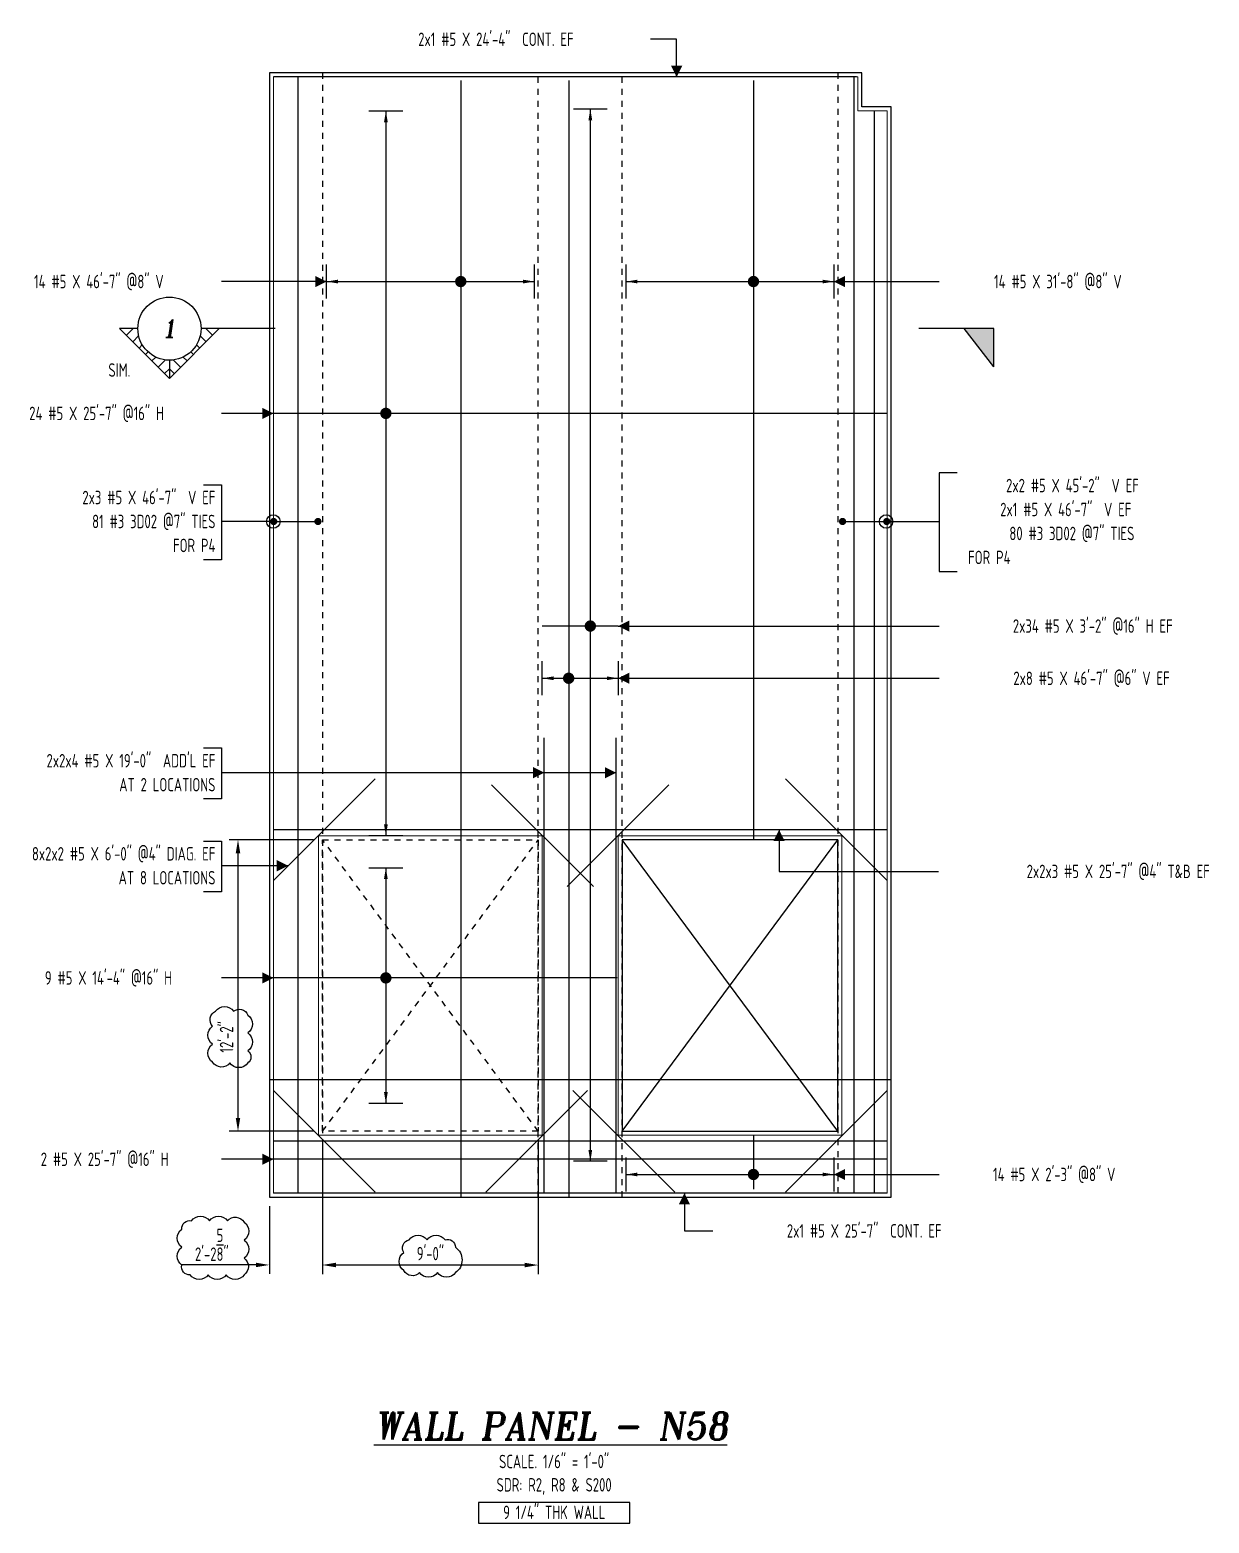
# Model space of a CAD drawing. Header units: inches. Extents: x -3675 to 33171, y -2273 to 1837.
# Drawn here: x 23721 to 24311, y -643 to 105 of the extents above; entities that cross this region are included whole.
import ezdxf
from ezdxf.enums import TextEntityAlignment as Align

# ---------------------------------------------------------------- set-up
doc = ezdxf.new("R2010")
doc.units = ezdxf.units.IN
doc.header["$MEASUREMENT"] = 0
doc.linetypes.add('HIDDEN', pattern=[6, 3, -3])
doc.layers.get('0').update_dxf_attribs({"linetype": 'CONTINUOUS'})
doc.layers.get('Defpoints').update_dxf_attribs({"linetype": 'CONTINUOUS'})
for name, color, linetype in [('0-25', 7, 'CONTINUOUS'), ('0-25TEXT', 7, 'CONTINUOUS'), ('0-35', 3, 'CONTINUOUS'), ('0-35TEXT', 3, 'CONTINUOUS'), ('0-50', 10, 'CONTINUOUS'), ('3', 3, 'CONTINUOUS'), ('BAR-LBL', 2, 'CONTINUOUS'), ('DETAIL', 83, 'CONTINUOUS'), ('Hatch', 253, 'CONTINUOUS'), ('hidden', 7, 'HIDDEN'), ('RANGELAY', 7, 'CONTINUOUS'), ('REBARS', 4, 'CONTINUOUS')]:
    doc.layers.add(name, color=color, linetype=linetype)
doc.layers.add('COVER', color=6, linetype='CONTINUOUS', lineweight=0, plot=False)
doc.styles.add('AR', font='ARCHQUIK.shx', dxfattribs={"width": 0.8})
doc.styles.add('ROMANT', font='romant')
doc.dimstyles.new('CADS_DIM_48', dxfattribs={"dimscale": 48, "dimtxt": 0.09375, "dimasz": 0.09375, "dimexe": 0.0625, "dimexo": 0.0625, "dimgap": 0.09375, "dimtad": 0, "dimtih": 1, "dimtoh": 1, "dimzin": 1, "dimdsep": 46, "dimlunit": 4, "dimtxsty": 'AR', "dimblk": 'CLOSED', "dimcen": 0.1875, "dimadec": 0, "dimazin": 0, "dimtfac": 1, "dimtofl": 0, "dimtmove": 0, "dimatfit": 1, "dimldrblk": 'DOTBLANK', "dimfxl": 1, "dimtzin": 0, "dimarcsym": 0})

# ---------------------------------------------------------------- blocks, each defined once
blk = doc.blocks.new('leadrblk')
blk.add_lwpolyline([(0, 0, 0, 1, 0), (1, 0, 1, 1, 0)], format="xyseb")
blk = doc.blocks.new('_DotBlank')
at = {"layer": '0-35', "color": 0, "lineweight": -2}
blk.add_line((-0.5, 0), (-1, 0), dxfattribs=at)
blk.add_circle((0, 0), 0.5, dxfattribs=at)
blk = doc.blocks.new('SECTARO')
at = {"linetype": 'Continuous'}
blk.add_line((33.32, 16.99), (20.13, 0), dxfattribs=at)
for p, q in [((33.32, 16.99), (33.32, 0)), ((33.32, 0), (0, 0))]:
    blk.add_line(p, q)
for points in [[(33.32, 0), (33.32, 16.99), (33.32, 0), (20.13, 0)], [(33.32, 16.99), (20.13, 0), (33.32, 0), (33.32, 16.99)]]:
    blk.add_solid(points, dxfattribs=at)
blk = doc.blocks.new('*X3')
at = {"color": 0, "linetype": 'Continuous'}
for p, q in [((-1.108, 0.278), (-1.075, 0.312)), ((-1.081, 0.217), (-1.031, 0.267)), ((-1.013, 0.197), (-0.986, 0.223)), ((-0.96, 0.161), (-0.942, 0.179)), ((-0.92, 0.112), (-0.898, 0.135)), ((-0.895, 0.05), (-0.854, 0.091)), ((-0.856, 0), (-0.81, 0.046)), ((-0.768, 0), (-0.765, 0.002))]:
    blk.add_line(p, q, dxfattribs=at)
blk = doc.blocks.new('*X2')
at = {"color": 0, "linetype": 'Continuous'}
for p, q in [((-1.108, 0.278), (-1.075, 0.312)), ((-0.96, 0.161), (-0.942, 0.179)), ((-0.856, 0), (-0.81, 0.046))]:
    blk.add_line(p, q, dxfattribs=at)
blk = doc.blocks.new('SECTNU')
at = {"linetype": 'Continuous'}
blk.add_line((-24.74, 0), (-32.81, 0), dxfattribs=at)
blk.add_line((0, 0), (-24.74, 0))
at = {"layer": '3'}
for p, q in [((-68.89, 0), (-46.81, 22.07)), ((-60.81, 0), (-68.89, 0))]:
    blk.add_line(p, q, dxfattribs=at)
at = {"layer": '3', "linetype": 'Continuous'}
blk.add_line((-46.81, 14), (-46.81, 22.07), dxfattribs=at)
at = {"layer": '3'}
for points in [[(-46.81, 22.07), (-24.74, 0), (-32.81, 0, 1)], [(-32.81, 0, 0.414214), (-46.81, 14)]]:
    blk.add_lwpolyline(points, format="xyb", dxfattribs=at)
for start, end in [(90, 180), (180, 0)]:
    blk.add_arc((-46.81, 0), 14, start, end, dxfattribs=at)
at = {"linetype": 'Continuous', "xscale": -64, "yscale": 64, "zscale": 64, "rotation": 359.9999999999999}
blk.add_blockref('*X3', (-117.73, 0), dxfattribs=at)
at = {"linetype": 'Continuous', "xscale": 64, "yscale": 64, "zscale": 64}
for name in ['*X3', '*X2']:
    blk.add_blockref(name, (24.1, 0), dxfattribs=at)
at = {"linetype": 'Continuous', "style": 'ROMANT', "oblique": 9, "width": 0.9}
blk.add_attdef('NO', text='', height=8, dxfattribs=at).set_placement((-46.81, 0), align=Align.MIDDLE)
blk = doc.blocks.new('*D420')
at = {"layer": 'Defpoints', "color": 0, "transparency": 16777216}
for p in [(23867.63, -446.44), (23975.63, -446.44), (23867.63, -513.41)]:
    blk.add_point(p, dxfattribs=at)
at = {"layer": 'DETAIL', "color": 0, "lineweight": -2, "transparency": 16777216}
for p, q in [((23867.63, -450.94), (23867.63, -517.91)), ((23975.63, -450.94), (23975.63, -517.91)), ((23968.88, -513.41), (23874.38, -513.41))]:
    blk.add_line(p, q, dxfattribs=at)
at = {"layer": 'DETAIL', "color": 0, "transparency": 16777216}
for points in [[(23874.38, -512.28), (23874.38, -514.53), (23867.63, -513.41)], [(23968.88, -512.28), (23968.88, -514.53), (23975.63, -513.41)]]:
    blk.add_solid(points, dxfattribs=at)
at = {"layer": 'DETAIL', "color": 0, "transparency": 16777216, "insert": (23921.63, -507.66), "char_height": 6.75, "attachment_point": 5, "style": 'AR'}
blk.add_mtext('9\'-0"', dxfattribs=at)
blk = doc.blocks.new('*D421')
at = {"layer": 'Defpoints', "color": 0, "transparency": 16777216}
for p in [(23841, -479.44), (23867.63, -479.44), (23841, -513.35)]:
    blk.add_point(p, dxfattribs=at)
at = {"layer": 'DETAIL', "color": 0, "lineweight": -2, "transparency": 16777216}
for p, q in [((23841, -483.94), (23841, -517.85)), ((23867.63, -483.94), (23867.63, -517.85)), ((23834.25, -513.35), (23796.93, -513.35)), ((23874.38, -513.35), (23881.13, -513.35))]:
    blk.add_line(p, q, dxfattribs=at)
at = {"layer": 'DETAIL', "color": 0, "transparency": 16777216}
for points in [[(23834.25, -512.23), (23834.25, -514.48), (23841, -513.35)], [(23874.38, -512.23), (23874.38, -514.48), (23867.63, -513.35)]]:
    blk.add_solid(points, dxfattribs=at)
at = {"layer": 'DETAIL', "color": 0, "transparency": 16777216, "insert": (23812.22, -503.23), "char_height": 6.75, "attachment_point": 5, "style": 'AR'}
blk.add_mtext('2\'-2{\\H1.000000x;\\S5/8;}"', dxfattribs=at)
blk = doc.blocks.new('*D422')
at = {"layer": 'Defpoints', "color": 0, "transparency": 16777216}
for p in [(23867.63, -300.44), (23825.31, -446.44), (23867.63, -446.44)]:
    blk.add_point(p, dxfattribs=at)
at = {"layer": 'DETAIL', "color": 0, "lineweight": -2, "transparency": 16777216}
for p, q in [((23863.13, -300.44), (23820.81, -300.44)), ((23825.31, -307.19), (23825.31, -439.69)), ((23863.13, -446.44), (23820.81, -446.44))]:
    blk.add_line(p, q, dxfattribs=at)
at = {"layer": 'DETAIL', "color": 0, "transparency": 16777216}
for points in [[(23824.19, -307.19), (23826.44, -307.19), (23825.31, -300.44)], [(23824.19, -439.69), (23826.44, -439.69), (23825.31, -446.44)]]:
    blk.add_solid(points, dxfattribs=at)
at = {"layer": 'DETAIL', "color": 0, "transparency": 16777216, "insert": (23819.57, -399.13), "char_height": 6.75, "attachment_point": 5, "rotation": 90, "style": 'AR'}
blk.add_mtext('12\'-2"', dxfattribs=at)
blk = doc.blocks.new('*U2896', base_point=(23937.14, 79.88))
at = {"layer": 'REBARS', "color": 0}
blk.add_lwpolyline([(23936.82, 79.88), (23936.82, -479.12)], dxfattribs=at)
blk = doc.blocks.new('rendmark')
at = {"color": 4}
blk.add_line((0, -3), (0, 3), dxfattribs=at)
blk = doc.blocks.new('rarrow')
at = {"color": 7}
blk.add_solid([(2, -0.33), (2, 0.33), (0, 0)], dxfattribs=at)
blk = doc.blocks.new('*U2972', base_point=(23869.63, -20.88))
at = {"layer": 'RANGELAY'}
blk.add_line((23869.63, -20.88), (23973.63, -20.88), dxfattribs=at)
at = {"layer": 'RANGELAY', "xscale": 2.834645669291339, "yscale": 2.834645669291339}
for name in ['rendmark', 'rarrow']:
    blk.add_blockref(name, (23869.63, -20.88), dxfattribs=at)
at = {"layer": 'RANGELAY', "xscale": 2.834645669291339, "yscale": 2.834645669291339, "rotation": 179.9999969295311}
for name in ['rendmark', 'rarrow']:
    blk.add_blockref(name, (23973.63, -20.88), dxfattribs=at)
blk = doc.blocks.new('VPM759EA0')
at = {"const_width": 1}
blk.add_lwpolyline([(-0.5, 0, 1), (0.5, 0, 1)], format="xyb", close=True, dxfattribs=at)
blk = doc.blocks.new('*U2879', base_point=(24015.08, -369.92))
at = {"layer": 'REBARS', "color": 0}
blk.add_lwpolyline([(24015.08, -369.61), (23843.08, -369.61)], dxfattribs=at)
blk = doc.blocks.new('*U2971', base_point=(23899.34, -314.44))
at = {"layer": 'RANGELAY'}
blk.add_line((23899.34, -314.44), (23899.34, -432.44), dxfattribs=at)
at = {"layer": 'RANGELAY', "xscale": 2.834645669291339, "yscale": 2.834645669291339}
for name, p, rotation in [('rendmark', (23899.34, -314.44), 269.9999999999999), ('rarrow', (23899.34, -314.44), 269.9999999999999), ('rendmark', (23899.34, -432.44), 89.999996929531), ('rarrow', (23899.34, -432.44), 89.999996929531)]:
    blk.add_blockref(name, p, dxfattribs=dict(at, rotation=rotation))
blk = doc.blocks.new('VPM759FB0')
at = {"const_width": 1}
blk.add_lwpolyline([(-0.5, 0, 1), (0.5, 0, 1)], format="xyb", close=True, dxfattribs=at)
blk = doc.blocks.new('*U2621', base_point=(24150.25, -460.74))
at = {"layer": 'REBARS', "color": 0}
blk.add_lwpolyline([(24150.25, -460.43), (23843.25, -460.43)], dxfattribs=at)
blk = doc.blocks.new('*U2620', base_point=(24150.25, -87.22))
at = {"layer": 'REBARS', "color": 0}
blk.add_lwpolyline([(24150.25, -86.9), (23843.25, -86.9)], dxfattribs=at)
blk = doc.blocks.new('*U2970', base_point=(23899.34, 64.56))
at = {"layer": 'RANGELAY'}
blk.add_line((23899.34, 64.56), (23899.34, -298.44), dxfattribs=at)
at = {"layer": 'RANGELAY', "xscale": 2.834645669291339, "yscale": 2.834645669291339}
for name, p, rotation in [('rendmark', (23899.34, 64.56), 269.9999999999999), ('rarrow', (23899.34, 64.56), 269.9999999999999), ('rendmark', (23899.34, -298.44), 89.999996929531), ('rarrow', (23899.34, -298.44), 89.999996929531)]:
    blk.add_blockref(name, p, dxfattribs=dict(at, rotation=rotation))
blk = doc.blocks.new('VPM75A160')
at = {"const_width": 1}
blk.add_lwpolyline([(-0.5, 0, 1), (0.5, 0, 1)], format="xyb", close=True, dxfattribs=at)
blk = doc.blocks.new('*U2969', base_point=(24001.68, 65.56))
at = {"layer": 'RANGELAY'}
blk.add_line((24001.68, 65.56), (24001.68, -461.44), dxfattribs=at)
at = {"layer": 'RANGELAY', "xscale": 2.834645669291339, "yscale": 2.834645669291339}
for name, p, rotation in [('rendmark', (24001.68, 65.56), 269.9999999999999), ('rarrow', (24001.68, 65.56), 269.9999999999999), ('rarrow', (24001.68, -461.44), 89.999996929531), ('rendmark', (24001.68, -461.44), 89.999996929531)]:
    blk.add_blockref(name, p, dxfattribs=dict(at, rotation=rotation))
blk = doc.blocks.new('VPM75A1F0')
at = {"const_width": 1}
blk.add_lwpolyline([(-0.5, 0, 1), (0.5, 0, 1)], format="xyb", close=True, dxfattribs=at)
blk = doc.blocks.new('*U2825', base_point=(24015.63, -193.71))
at = {"layer": 'REBARS', "color": 0}
blk.add_lwpolyline([(24015.63, -193.4), (23977.63, -193.4)], dxfattribs=at)
blk = doc.blocks.new('*U2895', base_point=(23991.15, 79.88))
at = {"layer": 'REBARS', "color": 0}
blk.add_lwpolyline([(23990.84, 79.88), (23990.84, -479.12)], dxfattribs=at)
blk = doc.blocks.new('*U2968', base_point=(23977.63, -219.55))
at = {"layer": 'RANGELAY'}
blk.add_line((23977.63, -219.55), (24015.63, -219.55), dxfattribs=at)
at = {"layer": 'RANGELAY', "xscale": 2.834645669291339, "yscale": 2.834645669291339}
for name in ['rendmark', 'rarrow']:
    blk.add_blockref(name, (23977.63, -219.55), dxfattribs=at)
at = {"layer": 'RANGELAY', "xscale": 2.834645669291339, "yscale": 2.834645669291339, "rotation": 179.999996929531}
for name in ['rendmark', 'rarrow']:
    blk.add_blockref(name, (24015.63, -219.55), dxfattribs=at)
blk = doc.blocks.new('VPM75A330')
at = {"const_width": 1}
blk.add_lwpolyline([(-0.5, 0, 1), (0.5, 0, 1)], format="xyb", close=True, dxfattribs=at)
blk = doc.blocks.new('*U2910', base_point=(24083.66, 79.88))
at = {"layer": 'REBARS', "color": 0}
blk.add_lwpolyline([(24083.35, 79.88), (24083.35, -300.12)], dxfattribs=at)
blk = doc.blocks.new('*U2967', base_point=(24019.63, -20.88))
at = {"layer": 'RANGELAY'}
blk.add_line((24019.63, -20.88), (24123.63, -20.88), dxfattribs=at)
at = {"layer": 'RANGELAY', "xscale": 2.834645669291339, "yscale": 2.834645669291339}
for name in ['rendmark', 'rarrow']:
    blk.add_blockref(name, (24019.63, -20.88), dxfattribs=at)
at = {"layer": 'RANGELAY', "xscale": 2.834645669291339, "yscale": 2.834645669291339, "rotation": 179.9999969295311}
for name in ['rendmark', 'rarrow']:
    blk.add_blockref(name, (24123.63, -20.88), dxfattribs=at)
blk = doc.blocks.new('VPM75A480')
at = {"const_width": 1}
blk.add_lwpolyline([(-0.5, 0, 1), (0.5, 0, 1)], format="xyb", close=True, dxfattribs=at)
blk = doc.blocks.new('*U2966', base_point=(23843, -141.04))
at = {"layer": 'REBARS', "color": 0, "const_width": 1.8}
for points in [[(23843.19, -140.14, 1), (23843.19, -141.94, 1), (23843.19, -140.14)], [(23865.32, -141.94, 1), (23865.32, -140.14, 1), (23865.32, -141.94)]]:
    blk.add_lwpolyline(points, format="xyb", dxfattribs=at)
at = {"layer": 'REBARS', "color": 0}
blk.add_lwpolyline([(23843.19, -141.04), (23865.32, -141.04)], dxfattribs=at)
blk = doc.blocks.new('*U2894', base_point=(23855.14, -477.44))
at = {"layer": 'REBARS', "color": 0}
blk.add_lwpolyline([(23855.45, -477.44), (23855.45, 81.56)], dxfattribs=at)
blk = doc.blocks.new('*U2893', base_point=(24133.53, -477.44))
at = {"layer": 'REBARS', "color": 0}
blk.add_lwpolyline([(24133.84, -477.44), (24133.84, 81.56)], dxfattribs=at)
blk = doc.blocks.new('*U2526', base_point=(24143.59, -477.44))
at = {"layer": 'REBARS', "color": 0}
blk.add_lwpolyline([(24143.9, -477.44), (24143.9, 64.56)], dxfattribs=at)
blk = doc.blocks.new('*U2965', base_point=(24127.75, -141.04))
at = {"layer": 'REBARS', "color": 0, "const_width": 1.8}
for points in [[(24127.94, -140.14, 1), (24127.94, -141.94, 1), (24127.94, -140.14)], [(24150.07, -141.94, 1), (24150.07, -140.14, 1), (24150.07, -141.94)]]:
    blk.add_lwpolyline(points, format="xyb", dxfattribs=at)
at = {"layer": 'REBARS', "color": 0}
blk.add_lwpolyline([(24127.94, -141.04), (24150.07, -141.04)], dxfattribs=at)
blk = doc.blocks.new('*U2666', base_point=(24135.01, 81.25))
at = {"layer": 'REBARS', "color": 0}
blk.add_lwpolyline([(24135.01, 81.56), (23843.01, 81.56)], dxfattribs=at)
blk = doc.blocks.new('*U2619', base_point=(24150, -477.12))
at = {"layer": 'REBARS', "color": 0}
blk.add_lwpolyline([(24150, -477.44), (23843, -477.44)], dxfattribs=at)
blk = doc.blocks.new('*U2313', base_point=(24003.43, -323.55))
at = {"layer": 'REBARS', "color": 0}
blk.add_lwpolyline([(24003.2, -323.77), (23952.29, -272.86)], dxfattribs=at)
blk = doc.blocks.new('*U2314', base_point=(24150.47, -426.27))
at = {"layer": 'REBARS', "color": 0}
blk.add_lwpolyline([(24150.25, -426.05), (24099.34, -476.97)], dxfattribs=at)
blk = doc.blocks.new('*U2315', base_point=(24150.47, -320.6))
at = {"layer": 'REBARS', "color": 0}
blk.add_lwpolyline([(24150.25, -320.82), (24099.34, -269.91)], dxfattribs=at)
blk = doc.blocks.new('*U2316', base_point=(23989.83, -323.55))
at = {"layer": 'REBARS', "color": 0}
blk.add_lwpolyline([(23990.05, -323.77), (24040.96, -272.86)], dxfattribs=at)
blk = doc.blocks.new('*U2317', base_point=(23842.78, -426.27))
at = {"layer": 'REBARS', "color": 0}
blk.add_lwpolyline([(23843, -426.05), (23893.91, -476.97)], dxfattribs=at)
blk = doc.blocks.new('*U2318', base_point=(23842.78, -320.6))
at = {"layer": 'REBARS', "color": 0}
blk.add_lwpolyline([(23843, -320.82), (23893.91, -269.91)], dxfattribs=at)
blk = doc.blocks.new('*U2319', base_point=(24000.47, -426.27))
at = {"layer": 'REBARS', "color": 0}
blk.add_lwpolyline([(24000.25, -426.05), (23949.34, -476.97)], dxfattribs=at)
blk = doc.blocks.new('*U2320', base_point=(23992.78, -426.27))
at = {"layer": 'REBARS', "color": 0}
blk.add_lwpolyline([(23993, -426.05), (24043.91, -476.97)], dxfattribs=at)
blk = doc.blocks.new('*U2836', base_point=(24083.66, -448.44))
at = {"layer": 'REBARS', "color": 0}
blk.add_lwpolyline([(24083.35, -448.44), (24083.35, -475.44)], dxfattribs=at)
blk = doc.blocks.new('*U2964', base_point=(24019.63, -468.04))
at = {"layer": 'RANGELAY'}
blk.add_line((24019.63, -468.04), (24123.63, -468.04), dxfattribs=at)
at = {"layer": 'RANGELAY', "xscale": 2.834645669291339, "yscale": 2.834645669291339}
for name in ['rendmark', 'rarrow']:
    blk.add_blockref(name, (24019.63, -468.04), dxfattribs=at)
at = {"layer": 'RANGELAY', "xscale": 2.834645669291339, "yscale": 2.834645669291339, "rotation": 179.9999969295311}
for name in ['rendmark', 'rarrow']:
    blk.add_blockref(name, (24123.63, -468.04), dxfattribs=at)
blk = doc.blocks.new('VPM75AC90')
at = {"const_width": 1}
blk.add_lwpolyline([(-0.5, 0, 1), (0.5, 0, 1)], format="xyb", close=True, dxfattribs=at)
blk = doc.blocks.new('*U2617', base_point=(24150.25, -451.07))
at = {"layer": 'REBARS', "color": 0}
blk.add_lwpolyline([(24150.25, -451.38), (23843.25, -451.38)], dxfattribs=at)
blk = doc.blocks.new('*U2618', base_point=(24150.25, -295.8))
at = {"layer": 'REBARS', "color": 0}
blk.add_lwpolyline([(24150.25, -295.49), (23843.25, -295.49)], dxfattribs=at)
blk = doc.blocks.new('*U2704', base_point=(23978.32, -477.44))
at = {"layer": 'REBARS', "color": 0}
blk.add_lwpolyline([(23978.63, -477.44), (23978.63, -249.44)], dxfattribs=at)
blk = doc.blocks.new('*U2705', base_point=(24014.94, -477.44))
at = {"layer": 'REBARS', "color": 0}
blk.add_lwpolyline([(24014.63, -477.44), (24014.63, -249.44)], dxfattribs=at)

msp = doc.modelspace()

# ---------------------------------------------------------------- linework, layer by layer
at = {"layer": '0-25'}
for p, q in [((24125.62753, -446.43605), (24017.62753, -300.43559)), ((24017.62753, -446.43605), (24125.62753, -300.43559))]:
    msp.add_line(p, q, dxfattribs=at)
at = {"layer": '0-25TEXT'}
for points in [[(24044.90046, 81.56395), (24044.90046, 100.43636), (24031.72538, 100.43636)], [(23869.62753, -20.88321), (23817.07826, -20.88321)], [(24123.62753, -20.88321), (24176.25253, -20.88321)], [(23843.07826, -86.90276), (23817.07826, -86.90276)], [(24185.25159, -116.66383), (24176.25253, -116.66383), (24176.25253, -166.15864), (24185.25159, -166.15864)], [(23808.00348, -122.6632), (23817.00253, -122.6632), (23817.00253, -160.15926), (23808.00348, -160.15926)], [(24015.62753, -193.40169), (24176.25253, -193.40169)], [(24015.62753, -219.55356), (24176.25253, -219.55356)], [(23808.00348, -254.46628), (23817.00253, -254.46628), (23817.00253, -279.9636), (23808.00348, -279.9636)], [(24014.62754, -266.83998), (23817.00253, -266.83998)], [(24096.15609, -295.48787), (24096.15609, -316.26847), (24176.02477, -316.26847)], [(23808.00348, -301.07346), (23817.00253, -301.07346), (23817.00253, -326.57079), (23808.00348, -326.57079)], [(23850.37334, -313.44717), (23817.00253, -313.44717)], [(23843.07826, -369.60819), (23817.07826, -369.60819)], [(23843.07826, -460.43034), (23817.07826, -460.43034)], [(24123.62753, -468.04223), (24176.25253, -468.04223)], [(24048.80838, -477.43605), (24048.80838, -496.30846), (24062.9604, -496.30846)]]:
    msp.add_lwpolyline(points, dxfattribs=at)
at = {"layer": '0-35'}
for points in [[(24137.62753, 83.56395), (23841.00253, 83.56395), (23841.00253, -479.43605), (24152.25253, -479.43605), (24152.25253, 66.56395), (24137.62753, 66.56395)], [(24125.62753, -300.43559), (24017.62753, -300.43559), (24017.62753, -446.43605), (24125.62753, -446.43605)]]:
    msp.add_lwpolyline(points, close=True, dxfattribs=at)
at = {"layer": '0-50'}
msp.add_lwpolyline([(24021.50921, -632.29486), (23945.62237, -632.29486), (23945.62237, -642.65123), (24021.50921, -642.65123)], close=True, dxfattribs=at)
at = {"layer": 'COVER'}
for points in [[(24135.62753, 81.56395), (23843.00253, 81.56395), (23843.00253, -477.43605), (24150.25253, -477.43605), (24150.25253, 64.56395), (24135.62753, 64.56395)], [(23865.62753, -298.43559), (23977.62753, -298.43559), (23977.62753, -448.43605), (23865.62753, -448.43605)], [(24127.62753, -298.43559), (24015.62753, -298.43559), (24015.62753, -448.43605), (24127.62753, -448.43605)]]:
    msp.add_lwpolyline(points, close=True, dxfattribs=at)
at = {"layer": 'DETAIL'}
for points in [[(23830.20482, -412.21393, -0.52056705), (23821.20482, -412.21393, -0.52056705), (23812.60406, -411.81469, -0.52056705), (23812.60406, -402.81469, -0.52056705), (23812.60406, -393.81469, -0.52056705), (23814.09249, -386.30311, -0.52056705), (23823.09249, -386.30311, -0.52056705), (23830.20482, -388.19078, -0.52056705), (23830.20482, -397.19078, -0.52056705), (23830.20482, -406.19078, -0.52056705)], [(23828.37012, -518.28636, -0.52056705), (23819.37012, -518.28636, -0.52056705), (23810.37012, -518.28636, -0.52056705), (23801.37012, -518.28636, -0.52056705), (23797.23394, -513.42254, -0.52056705), (23797.23394, -504.42254, -0.52056705), (23797.23394, -495.42254, -0.52056705), (23802.0594, -491.24799, -0.52056705), (23811.0594, -491.24799, -0.52056705), (23820.0594, -491.24799, -0.52056705), (23828.37012, -491.93727, -0.52056705), (23828.37012, -500.93727, -0.52056705), (23828.37012, -509.93727, -0.52056705)], [(23934.18825, -517.19676, -0.52056705), (23925.18825, -517.19676, -0.52056705), (23916.18825, -517.19676, -0.52056705), (23908.28339, -516.10162, -0.52056705), (23908.28339, -507.10162, -0.52056705), (23910.9376, -500.75583, -0.52056705), (23919.9376, -500.75583, -0.52056705), (23928.9376, -500.75583, -0.52056705), (23934.18825, -504.50517, -0.52056705)]]:
    msp.add_lwpolyline(points, format="xyb", close=True, dxfattribs=at)
at = {"layer": 'Hatch'}
msp.add_line((23841.00253, -420.43605), (24152.25253, -420.43605), dxfattribs=at)
at = {"layer": 'hidden'}
for p, q in [((23867.62753, 83.56395), (23867.62753, -479.43605)), ((23975.62753, -479.43605), (23975.62753, 83.56395)), ((24017.62753, -479.43605), (24017.62753, 83.56395)), ((24125.62753, 83.56395), (24125.62753, -479.43605)), ((23867.62753, -446.43605), (23975.62753, -300.43559)), ((23975.62753, -446.43605), (23867.62753, -300.43559))]:
    msp.add_line(p, q, dxfattribs=at)
msp.add_lwpolyline([(23867.62753, -300.43559), (23975.62753, -300.43559), (23975.62753, -446.43605), (23867.62753, -446.43605)], close=True, dxfattribs=at)

# ---------------------------------------------------------------- block references
ref = msp.add_blockref('SECTNU', (23843.84168, -44.46031), dxfattribs=dict(xscale=-1.129181470141702, yscale=1.129181470141702, zscale=1.129181470141702, rotation=180))
ref.add_attrib('NO', '1', dxfattribs={"linetype": 'Continuous', "height": 9.03345, "style": 'ROMANT', "oblique": 9, "width": 0.9}).set_placement((23790.98165, -44.46032), align=Align.MIDDLE)
at = {"xscale": -1.129181470141702, "yscale": 1.129181470141702, "zscale": 1.129181470141702, "rotation": 180}
msp.add_blockref('SECTARO', (24166.09548, -44.4603), dxfattribs=at)
at = {"layer": '0-25TEXT'}
for name, p, xscale, yscale, rotation in [('leadrblk', (24044.90046, 81.56395), -5.623937007874017, 2.250708661417324, 269.9999984647655), ('VPM759EA0', (23936.82402, -20.88321), 2.834645669291338, 2.834645669291338, 180), ('VPM75A480', (24083.3458, -20.88321), 2.834645669291338, 2.834645669291338, 180), ('leadrblk', (24123.62753, -20.88321), -5.623937007874017, 2.250708661417324, 179.999996929531), ('VPM75A160', (23899.33926, -86.90276), 2.834645669291338, 2.834645669291338, 90.00000000000007), ('VPM75A1F0', (24001.68495, -193.40169), 2.834645669291338, 2.834645669291338, 90.00000000000007), ('leadrblk', (24015.62753, -193.40169), -5.623937007874017, 2.250708661417324, 179.999996929531), ('VPM75A330', (23990.83978, -219.55356), 2.834645669291338, 2.834645669291338, 180), ('leadrblk', (24015.62753, -219.55356), -5.623937007874017, 2.250708661417324, 179.999996929531), ('leadrblk', (23978.62751, -266.83998), 5.623937007874017, 2.250708661417324, 180.000003070469), ('leadrblk', (24014.62754, -266.83998), 5.623937007874017, 2.250708661417324, 180.000003070469), ('leadrblk', (24096.15609, -295.48787), -5.623937007874017, 2.250708661417324, 89.9999953942965), ('VPM759FB0', (23899.33926, -369.60819), 2.834645669291338, 2.834645669291338, 90.00000000000007), ('VPM75AC90', (24083.3458, -468.04223), 2.834645669291338, 2.834645669291338, 180), ('leadrblk', (24123.62753, -468.04223), -5.623937007874017, 2.250708661417324, 179.999996929531), ('leadrblk', (24048.80838, -477.43605), -5.623937007874017, 2.250708661417324, 89.9999984647655)]:
    msp.add_blockref(name, p, dxfattribs=dict(at, xscale=xscale, yscale=yscale, rotation=rotation))
at = {"layer": '0-25TEXT', "xscale": -5.623937007874017, "yscale": 2.250708661417324}
for p in [(23869.62753, -20.88321), (23843.07826, -86.90276), (23850.37334, -313.44717), (23843.07826, -369.60819), (23843.07826, -460.43034)]:
    msp.add_blockref('leadrblk', p, dxfattribs=at)
at = {"layer": 'RANGELAY'}
for name, p in [('*U2970', (23899.33926, 64.56395)), ('*U2969', (24001.68495, 65.56395)), ('*U2972', (23869.62753, -20.88321)), ('*U2967', (24019.62753, -20.88321)), ('*U2968', (23977.62753, -219.55356)), ('*U2971', (23899.33925, -314.43559)), ('*U2964', (24019.62753, -468.04223))]:
    msp.add_blockref(name, p, dxfattribs=at)
at = {"layer": 'REBARS', "color": 4}
for name, p in [('*U2666', (24135.00515, 81.25145)), ('*U2894', (23855.14149, -477.43605)), ('*U2896', (23937.13652, 79.87815)), ('*U2895', (23991.15229, 79.87815)), ('*U2910', (24083.6583, 79.87815)), ('*U2893', (24133.52918, -477.43605)), ('*U2526', (24143.5919, -477.43605)), ('*U2620', (24150.25253, -87.21526)), ('*U2966', (23843.00262, -141.03627)), ('*U2965', (24127.75266, -141.03627)), ('*U2825', (24015.62753, -193.71419)), ('*U2704', (23978.3151, -477.43605)), ('*U2705', (24014.93997, -477.43605)), ('*U2318', (23842.78156, -320.597)), ('*U2313', (24003.42566, -323.54916)), ('*U2316', (23989.82941, -323.54916)), ('*U2315', (24150.47363, -320.59713)), ('*U2618', (24150.25253, -295.80037)), ('*U2879', (24015.07826, -369.92069)), ('*U2317', (23842.78156, -426.27464)), ('*U2319', (24000.4735, -426.27464)), ('*U2320', (23992.7814, -426.27448)), ('*U2314', (24150.47366, -426.27448)), ('*U2836', (24083.6583, -448.43605)), ('*U2617', (24150.25253, -451.07128)), ('*U2621', (24150.25253, -460.74284)), ('*U2619', (24150.00253, -477.12355))]:
    msp.add_blockref(name, p, dxfattribs=at)

# ---------------------------------------------------------------- texts
at = {"color": 7, "linetype": 'Continuous', "style": 'ROMANT', "oblique": 9, "width": 0.95}
msp.add_text('%%UWALL PANEL - N58', height=13.5, dxfattribs=at).set_placement((23982.19391, -600.72296), align=Align.CENTER)
at = {"layer": '0-35TEXT', "style": 'AR', "width": 0.8}
msp.add_text('SIM.', height=6.749831, dxfattribs=at).set_placement((23760.4364, -68.5701))
for s, height, p in [('FOR P4', 6.749831, (23814.00285, -156.40966)), ('FOR P4', 6.749831, (24212.02381, -162.40903)), ('AT 2 LOCATIONS', 6.7498312, (23814.00285, -276.214)), ('AT 8 LOCATIONS', 6.7498312, (23814.00285, -322.82118))]:
    msp.add_text(s, height=height, dxfattribs=at).set_placement(p, align=Align.RIGHT)
for s, p in [('SCALE. 1/6" = 1\'-0"', (23983.56579, -615.16985)), ('SDR: R2, R8 & S200', (23983.56579, -626.83805)), ('9 1/4" THK WALL', (23983.64271, -640.62607))]:
    msp.add_text(s, height=6.7498312, dxfattribs=at).set_placement(p, align=Align.CENTER)
at = {"layer": 'BAR-LBL', "style": 'AR', "width": 0.8}
for s, p in [('2x1 #5 X 24\'-4"  CONT. EF', (23915.52379, 97.06172)), ('14 #5 X 46\'-7" @8" V', (23723.21915, -24.25785)), ('24 #5 X 25\'-7" @16" H', (23720.79872, -90.2774)), ('9 #5 X 14\'-4" @16" H', (23728.61858, -372.98284)), ('2 #5 X 25\'-7" @16" H', (23726.57052, -463.80499))]:
    msp.add_text(s, height=6.7492913, dxfattribs=at).set_placement(p)
for s, p in [('14 #5 X 31\'-8" @8" V', (24267.69121, -24.25785)), ('2x2 #5 X 45\'-2"  V EF', (24276.25583, -126.41281)), ('2x3 #5 X 46\'-7"  V EF', (23814.00285, -132.41218)), ('2x1 #5 X 46\'-7"  V EF', (24272.53208, -138.41155)), ('81 #3 3D02 @7" TIES', (23814.00285, -144.41092)), ('80 #3 3D02 @7" TIES', (24274.02158, -150.41029)), ('2x34 #5 X 3\'-2" @16" H EF', (24293.19887, -196.77633)), ('2x8 #5 X 46\'-7" @6" V EF', (24291.70938, -222.92821)), ('2x2x4 #5 X 19\'-0"  ADD\'L EF', (23814.00285, -264.21526)), ('8x2x2 #5 X 6\'-0" @4" DIAG. EF', (23814.00285, -310.82244)), ('2x2x3 #5 X 25\'-7" @4" T&B EF', (24311.77603, -319.64312)), ('14 #5 X 2\'-3" @8" V', (24264.52602, -471.41688)), ('2x1 #5 X 25\'-7"  CONT. EF', (24177.48631, -499.68311))]:
    msp.add_text(s, height=6.7492913, dxfattribs=at).set_placement(p, align=Align.RIGHT)

# ---------------------------------------------------------------- dimensions: what is measured, and where the dimension line sits
at = {"layer": 'DETAIL'}
dim = msp.add_linear_dim(base=(23825.31257, -446.43605), p1=(23867.62753, -300.43559), p2=(23867.62753, -446.43605), angle=90, dimstyle='CADS_DIM_48', override={"dimscale": 72, "dimgap": 0.03125, "dimtad": 1, "dimtih": 0, "dimtoh": 0, "dimdec": 3, "dimtdec": 3}, dxfattribs=at)
dim.commit()
dim.dimension.update_dxf_attribs({"geometry": '*D422', "text_midpoint": (23825.31257, -399.12738), "dimtype": 160})
for base, p1, p2, picture, middle in [((23867.62753, -513.4056), (23975.62753, -446.43605), (23867.62753, -446.43605), '*D420', (23921.62753, -507.66422)), ((23841.00253, -513.35411), (23867.62753, -479.43605), (23841.00253, -479.43605), '*D421', (23812.21805, -503.22911))]:
    dim = msp.add_linear_dim(base=base, p1=p1, p2=p2, angle=180, dimstyle='CADS_DIM_48', override={"dimscale": 72, "dimgap": 0.03125, "dimtad": 1, "dimtih": 0, "dimtoh": 0, "dimdec": 3, "dimtdec": 3}, dxfattribs=at)
    dim.commit()
    dim.dimension.update_dxf_attribs({"geometry": picture, "text_midpoint": middle})

# ---------------------------------------------------------------- leaders
at = {"layer": '0-25TEXT'}
for points in [[(23843.00262, -141.03627), (23817.00253, -141.03627)], [(24149.75253, -141.03628), (24176.25253, -141.03628)]]:
    msp.add_leader(points, dimstyle='CADS_DIM_48', override={"dimscale": 72, "dimgap": 0.03125, "dimtad": 0, "dimtih": 0, "dimtoh": 0, "dimdec": 3, "dimtdec": 3}, dxfattribs=at)

doc.saveas('drawing.dxf')
